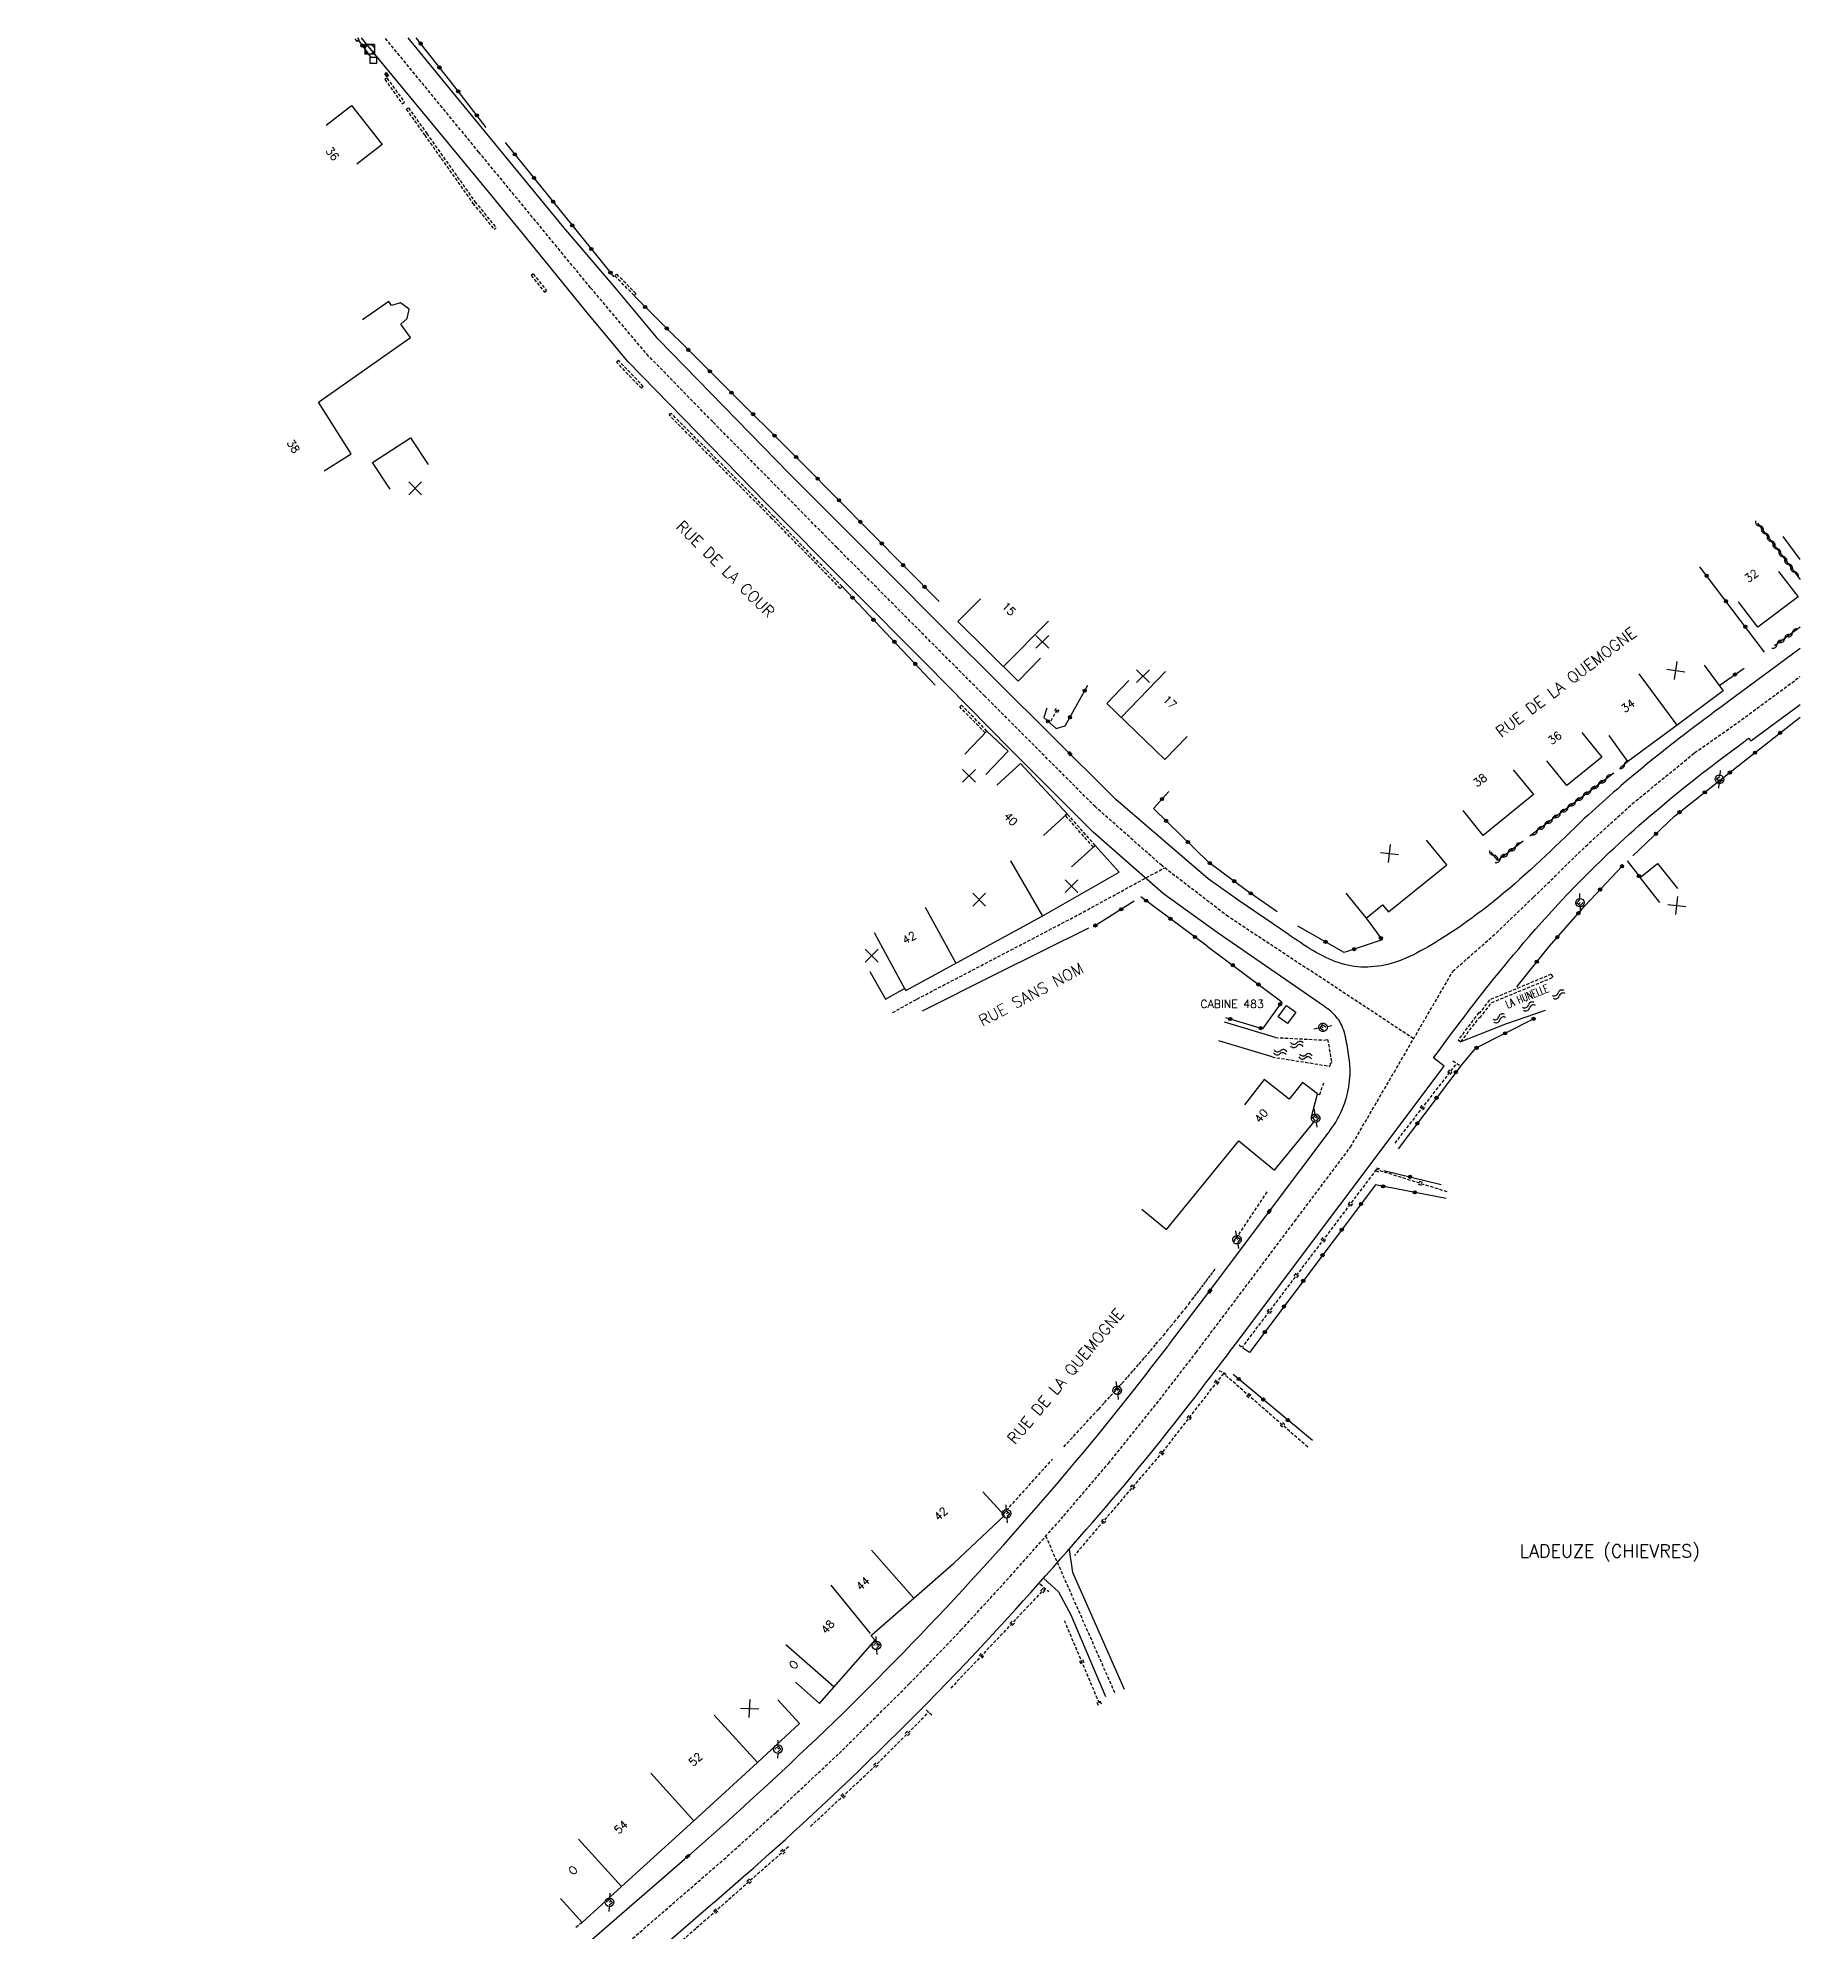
# Model space of a CAD drawing. Header units: millimetres. Extents: x 105000 to 106000, y 137997 to 139000.
# Drawn here: x 105724.8 to 106000, y 138704.3 to 139000 of the extents above; entities that cross this region are included whole.
import ezdxf
from ezdxf.enums import TextEntityAlignment as Align

# ---------------------------------------------------------------- set-up
doc = ezdxf.new("R2010")
doc.units = ezdxf.units.MM
doc.linetypes.add('DASHED', pattern=[0.75, 0.5, -0.25])
doc.layers.get('0').update_dxf_attribs({"linetype": 'CONTINUOUS'})
for name, color, linetype in [('W0001', 6, 'DASHED'), ('W0008', 7, 'CONTINUOUS'), ('W0100', 7, 'CONTINUOUS'), ('W0112', 1, 'DASHED'), ('W0211', 2, 'CONTINUOUS'), ('W0220', 5, 'DASHED'), ('W0310', 3, 'CONTINUOUS'), ('W0322', 7, 'CONTINUOUS'), ('W0400', 7, 'CONTINUOUS'), ('W0420', 7, 'CONTINUOUS'), ('W0471', 7, 'CONTINUOUS'), ('W0500', 5, 'DASHED'), ('W0980', 7, 'CONTINUOUS'), ('W0984', 7, 'CONTINUOUS'), ('W0989', 7, 'CONTINUOUS'), ('W0991', 7, 'CONTINUOUS'), ('W1102', 7, 'CONTINUOUS')]:
    doc.layers.add(name, color=color, linetype=linetype)
doc.styles.get("Standard").update_dxf_attribs({"font": 'romans.shx', "width": 0.85})

# ---------------------------------------------------------------- blocks, each defined once
blk = doc.blocks.new('t310o')
at = {"color": 0, "linetype": 'Continuous'}
for centre, start, end in [((-0.5, 0.38), 216.8699, 323.1304), ((0.5, -0.37), 36.8699, 143.1303)]:
    blk.add_arc(centre, 0.625, start, end, dxfattribs=at)
blk = doc.blocks.new('t322o')
at = {"color": 0, "linetype": 'Continuous'}
for radius in [0.25, 0.15]:
    blk.add_circle((0, 0), radius, dxfattribs=at)
blk = doc.blocks.new('T400')
for p, q in [((-0.15, 0.3), (0.15, 0.3)), ((-0.15, -0.25), (-0.15, 0.3)), ((-0.15, 0.15), (0.15, 0.15)), ((-0.15, 0), (0.15, 0)), ((0.15, 0.3), (0.15, -0.25)), ((-0.15, -0.15), (0.15, -0.15)), ((-0.15, -0.25), (-0.15, -0.3)), ((-0.15, -0.3), (0.15, -0.3)), ((0.15, -0.3), (0.15, -0.25))]:
    blk.add_line(p, q)
blk = doc.blocks.new('t112o')
at = {"color": 0, "linetype": 'Continuous'}
for p, q in [((-0.5, 0.5), (0.5, 0.5)), ((-0.5, -0.5), (-0.5, 0.5)), ((0.5, 0.5), (0.5, -0.5)), ((0.5, -0.5), (-0.5, -0.5))]:
    blk.add_line(p, q, dxfattribs=at)
blk = doc.blocks.new('T420')
for p, q in [((0.75, 0.75), (-0.75, 0.75)), ((-0.75, 0.75), (-0.75, -0.75)), ((0.75, 0.75), (0.75, -0.75)), ((0.75, -0.75), (-0.75, -0.75))]:
    blk.add_line(p, q)
blk.add_ellipse((0, 0), major_axis=(-0.53, 0.53), ratio=1, start_param=3.926991, end_param=10.210176)
blk = doc.blocks.new('T471')
for p, q in [((-0.333334, 0.333334), (-0.333334, -0.333334)), ((-0.333334, 0.333334), (0.333334, 0.333334)), ((-0.333334, 0), (0, 0)), ((0.500001, 0.500001), (1.000002, 1.000002)), ((-0.500001, -0.500001), (-1.000002, -1.000002)), ((-0.333334, -0.333334), (0.333334, -0.333334))]:
    blk.add_line(p, q)
blk.add_ellipse((0, 0), major_axis=(0.471405, 0.471405), ratio=1, start_param=5.4977871438, end_param=11.780972451)
blk = doc.blocks.new('t500o')
at = {"color": 0, "linetype": 'Continuous'}
for centre, start, end in [((-0.5, 0.625), 216.8699, 323.1301), ((0.5, -0.125), 36.8699, 143.1301), ((0.5, -0.625), 36.8699, 143.1301), ((-0.5, 0.125), 216.8699, 323.1301)]:
    blk.add_arc(centre, 0.625, start, end, dxfattribs=at)
blk = doc.blocks.new('t991o')
at = {"color": 0, "linetype": 'Continuous'}
for p, q in [((-1, 1), (1, -1)), ((-1, -1), (1, 1))]:
    blk.add_line(p, q, dxfattribs=at)
blk = doc.blocks.new('t220o')
at = {"color": 0, "linetype": 'Continuous'}
for p, q in [((-0.25, 0.25), (0.25, 0.25)), ((-0.25, -0.25), (0.25, -0.25))]:
    blk.add_line(p, q, dxfattribs=at)

msp = doc.modelspace()

# ---------------------------------------------------------------- linework, layer by layer
at = {"layer": 'W0001'}
for points in [[(105910.68, 138862.73), (105900.32, 138870.7), (105889.91, 138879.92), (105872.69, 138897.17), (105849.58, 138920.37), (105830.18, 138940.04), (105820.18, 138950.29), (105811.12, 138960.96), (105793.68, 138982.14), (105779.01, 139000)], [(105802.96, 138690.34), (105831.9, 138715.46), (105840.1, 138722.84), (105849.92, 138732.02), (105860.93, 138742.93), (105868.95, 138751.27), (105876.64, 138759.67), (105885, 138769.12), (105891.98, 138777.32), (105899.49, 138786.63), (105905.69, 138794.67), (105914.22, 138805.99), (105921.08, 138815.15), (105929.8, 138826.74), (105945.78, 138854.2), (105952.58, 138860.21), (105958.39, 138865.79), (105966.52, 138873.74), (105973.77, 138880.35), (105983.53, 138888.32), (105990.25, 138893.04), (106000, 138900.24)], [(105858.27, 138847.75), (105862.08, 138849.85), (105887.38, 138863.08), (105900.74, 138870.37)], [(105939.65, 138843.67), (105910.68, 138862.73)], [(105893, 138741.48), (105882.21, 138765.96)]]:
    msp.add_lwpolyline(points, dxfattribs=at)
at = {"layer": 'W0008'}
for points in [[(105908.97, 138860.23), (105900.56, 138866.29), (105889.58, 138875.93), (105876.66, 138888.87), (105863.48, 138902.27), (105851.42, 138914.37), (105838.47, 138927.37), (105816.98, 138949.42), (105810.66, 138956.93), (105800.21, 138969.79), (105795.22, 138975.9), (105776.19, 138998.98), (105775.36, 139000)], [(105912.4, 138865.21), (105907.54, 138868.64), (105893.14, 138881.02), (105882.93, 138891.17), (105866.71, 138907.33), (105856.92, 138917.19), (105842.13, 138931.95), (105821.66, 138952.93), (105815.14, 138960.74), (105806.95, 138970.38), (105789.44, 138991.67), (105782.61, 139000)], [(106000, 138904.62), (105988.65, 138896.23)], [(105829.91, 138708.34), (105829.96, 138708.38), (105830, 138708.43), (105830.05, 138708.46), (105830.09, 138708.51), (105830.14, 138708.54), (105830.18, 138708.59), (105830.23, 138708.62), (105830.28, 138708.67), (105830.32, 138708.7), (105830.37, 138708.74), (105830.37, 138708.74), (105831.62, 138709.82), (105832.86, 138710.92), (105834.11, 138712.01), (105835.35, 138713.09), (105836.6, 138714.18), (105837.83, 138715.27), (105839.07, 138716.38), (105840.3, 138717.48), (105841.53, 138718.59), (105842.75, 138719.7), (105844.26, 138721.07), (105845.76, 138722.46), (105847.25, 138723.85), (105848.74, 138725.24), (105850.22, 138726.65), (105851.7, 138728.07), (105853.17, 138729.48), (105854.64, 138730.9), (105856.09, 138732.32), (105857.55, 138733.76), (105859.1, 138735.29), (105860.64, 138736.84), (105862.18, 138738.37), (105863.71, 138739.93), (105865.24, 138741.48), (105866.76, 138743.04), (105868.27, 138744.62), (105869.78, 138746.2), (105871.27, 138747.77), (105872.76, 138749.37), (105873.95, 138750.65), (105875.14, 138751.95), (105876.32, 138753.24), (105877.5, 138754.54), (105878.68, 138755.85), (105879.85, 138757.15), (105881.01, 138758.46), (105882.18, 138759.77), (105883.34, 138761.09), (105884.5, 138762.4), (105885.51, 138763.54), (105886.52, 138764.7), (105887.53, 138765.84), (105888.53, 138766.99), (105889.53, 138768.13), (105890.53, 138769.29), (105891.53, 138770.45), (105892.53, 138771.62), (105893.51, 138772.77), (105894.5, 138773.95), (105895.62, 138775.31), (105896.75, 138776.67), (105897.86, 138778.02), (105898.97, 138779.4), (105900.07, 138780.77), (105901.18, 138782.15), (105902.27, 138783.52), (105903.35, 138784.92), (105904.44, 138786.31), (105905.52, 138787.7), (105905.52, 138787.7), (105906.14, 138788.49), (105906.75, 138789.31), (105907.37, 138790.12), (105907.99, 138790.92), (105908.6, 138791.73), (105909.22, 138792.54), (105909.83, 138793.34), (105910.45, 138794.15), (105911.06, 138794.96), (105911.67, 138795.77), (105911.68, 138795.79), (105911.69, 138795.81), (105911.71, 138795.84), (105911.72, 138795.85), (105911.74, 138795.87), (105911.75, 138795.88), (105911.77, 138795.9), (105911.78, 138795.93), (105911.79, 138795.95), (105911.81, 138795.96), (105944.43, 138839.4), (105942.76, 138840.7), (105943.46, 138841.62), (105944.14, 138842.56), (105944.84, 138843.49), (105945.53, 138844.42), (105946.23, 138845.35), (105946.93, 138846.27), (105947.63, 138847.2), (105948.34, 138848.12), (105949.04, 138849.04), (105949.75, 138849.96), (105949.75, 138849.96), (105950.53, 138850.95), (105951.3, 138851.93), (105952.08, 138852.9), (105952.86, 138853.87), (105953.66, 138854.84), (105954.46, 138855.81), (105955.25, 138856.76), (105956.06, 138857.71), (105956.87, 138858.67), (105957.69, 138859.62), (105957.69, 138859.62), (105958.68, 138860.76), (105959.68, 138861.88), (105960.7, 138863.01), (105961.71, 138864.12), (105962.75, 138865.23), (105963.78, 138866.34), (105964.83, 138867.43), (105965.89, 138868.51), (105966.96, 138869.59), (105968.03, 138870.65), (105968.77, 138871.37), (105969.51, 138872.09), (105970.26, 138872.79), (105971.01, 138873.49), (105971.77, 138874.2), (105972.53, 138874.9), (105973.3, 138875.59), (105974.07, 138876.27), (105974.84, 138876.96), (105975.61, 138877.63), (105976.43, 138878.35), (105977.25, 138879.06), (105978.07, 138879.74), (105978.89, 138880.43), (105979.72, 138881.13), (105980.56, 138881.81), (105981.39, 138882.49), (105982.23, 138883.17), (105983.07, 138883.84), (105983.92, 138884.51), (105984.71, 138885.12), (105985.51, 138885.74), (105986.32, 138886.35), (105987.11, 138886.96), (105987.93, 138887.57), (105988.73, 138888.18), (105989.53, 138888.77), (105990.35, 138889.38), (105991.15, 138889.98), (105991.96, 138890.59), (105992.28, 138890.17), (106000, 138895.87)], [(105988.65, 138896.23), (105988.62, 138896.2), (105988.6, 138896.18), (105988.57, 138896.17), (105988.54, 138896.13), (105988.51, 138896.12), (105988.49, 138896.1), (105988.46, 138896.09), (105988.43, 138896.06), (105988.4, 138896.04), (105988.38, 138896.02), (105987.57, 138895.42), (105986.76, 138894.82), (105985.96, 138894.23), (105985.15, 138893.63), (105984.35, 138893.02), (105983.55, 138892.42), (105982.75, 138891.82), (105981.96, 138891.21), (105981.16, 138890.6), (105980.36, 138889.98), (105979.52, 138889.32), (105978.68, 138888.65), (105977.83, 138887.98), (105976.99, 138887.31), (105976.16, 138886.63), (105975.32, 138885.95), (105974.5, 138885.26), (105973.67, 138884.57), (105972.85, 138883.87), (105972.03, 138883.17), (105971.46, 138882.67), (105970.88, 138882.17), (105970.31, 138881.67), (105969.74, 138881.17), (105969.17, 138880.67), (105968.6, 138880.15), (105968.03, 138879.63), (105967.47, 138879.12), (105966.92, 138878.6), (105966.35, 138878.09), (105965.59, 138877.37), (105964.82, 138876.63), (105964.06, 138875.9), (105963.29, 138875.17), (105962.53, 138874.43), (105961.77, 138873.7), (105961, 138872.96), (105960.24, 138872.23), (105959.46, 138871.49), (105958.69, 138870.77), (105957.88, 138870.04), (105957.07, 138869.31), (105956.25, 138868.57), (105955.43, 138867.85), (105954.6, 138867.15), (105953.75, 138866.45), (105952.91, 138865.74), (105952.06, 138865.06), (105951.21, 138864.38), (105950.34, 138863.71), (105949.53, 138863.1), (105948.72, 138862.49), (105947.9, 138861.9), (105947.07, 138861.32), (105946.24, 138860.74), (105945.39, 138860.18), (105944.54, 138859.62), (105943.69, 138859.09), (105942.82, 138858.56), (105941.94, 138858.04), (105941.34, 138857.7), (105940.73, 138857.37), (105940.12, 138857.04), (105939.5, 138856.73), (105938.88, 138856.45), (105938.25, 138856.17), (105937.6, 138855.9), (105936.96, 138855.67), (105936.29, 138855.46), (105935.63, 138855.27), (105935.11, 138855.17), (105934.59, 138855.06), (105934.07, 138854.98), (105933.53, 138854.92), (105933, 138854.87), (105932.47, 138854.84), (105931.94, 138854.84), (105931.41, 138854.85), (105930.88, 138854.9), (105930.35, 138854.96), (105929.85, 138855.04), (105929.34, 138855.15), (105928.84, 138855.27), (105928.34, 138855.42), (105927.85, 138855.57), (105927.35, 138855.74), (105926.88, 138855.95), (105926.4, 138856.15), (105925.93, 138856.35), (105925.46, 138856.59), (105925.46, 138856.59), (105924.95, 138856.85), (105924.44, 138857.13), (105923.93, 138857.43), (105923.44, 138857.73), (105922.95, 138858.04), (105922.46, 138858.35), (105921.98, 138858.67), (105921.5, 138858.99), (105921.01, 138859.32), (105920.53, 138859.65), (105920.5, 138859.67), (105920.46, 138859.7), (105920.43, 138859.71), (105920.39, 138859.74), (105920.36, 138859.76), (105920.32, 138859.79), (105920.29, 138859.81), (105920.26, 138859.84), (105920.22, 138859.85), (105920.19, 138859.88), (105912.4, 138865.21)], [(105862.94, 138848.04), (105874.24, 138853.67), (105888.91, 138860.96)], [(105901.53, 138795.99), (105907.83, 138804.27), (105917.12, 138816.71), (105926.3, 138828.92), (105926.33, 138828.96), (105926.35, 138828.99), (105926.39, 138829.02), (105926.41, 138829.06), (105926.43, 138829.1), (105926.46, 138829.13), (105926.49, 138829.17), (105926.52, 138829.21), (105926.54, 138829.24), (105926.57, 138829.27), (105926.57, 138829.27), (105926.89, 138829.73), (105927.2, 138830.18), (105927.49, 138830.65), (105927.77, 138831.13), (105928.03, 138831.62), (105928.27, 138832.12), (105928.5, 138832.62), (105928.71, 138833.13), (105928.9, 138833.65), (105929.07, 138834.18), (105929.07, 138834.18), (105929.21, 138834.67), (105929.32, 138835.13), (105929.43, 138835.62), (105929.52, 138836.12), (105929.59, 138836.6), (105929.64, 138837.1), (105929.68, 138837.59), (105929.71, 138838.09), (105929.71, 138838.57), (105929.71, 138839.07), (105929.68, 138839.43), (105929.66, 138839.81), (105929.63, 138840.17), (105929.59, 138840.52), (105929.54, 138840.88), (105929.49, 138841.24), (105929.43, 138841.6), (105929.38, 138841.98), (105929.32, 138842.34), (105929.25, 138842.7), (105929.18, 138843.04), (105929.12, 138843.4), (105929.04, 138843.74), (105928.96, 138844.09), (105928.88, 138844.43), (105928.78, 138844.77), (105928.67, 138845.1), (105928.54, 138845.43), (105928.41, 138845.76), (105928.25, 138846.07), (105928.25, 138846.07), (105928.1, 138846.34), (105927.94, 138846.59), (105927.76, 138846.84), (105927.57, 138847.07), (105927.38, 138847.31), (105927.17, 138847.52), (105926.95, 138847.74), (105926.72, 138847.95), (105926.49, 138848.15), (105926.25, 138848.34), (105926.25, 138848.34), (105926.2, 138848.37), (105926.14, 138848.4), (105926.1, 138848.43), (105926.04, 138848.48), (105926, 138848.51), (105925.94, 138848.54), (105925.89, 138848.59), (105925.84, 138848.62), (105925.78, 138848.65), (105925.74, 138848.68), (105925.74, 138848.68), (105908.97, 138860.23)], [(105760.37, 138658.77), (105825.78, 138715.52), (105825.78, 138715.52), (105825.84, 138715.57), (105825.89, 138715.62), (105825.95, 138715.67), (105826, 138715.71), (105826.07, 138715.76), (105826.12, 138715.81), (105826.18, 138715.85), (105826.23, 138715.9), (105826.28, 138715.95), (105826.34, 138715.99), (105827.24, 138716.77), (105828.14, 138717.56), (105829.03, 138718.34), (105829.93, 138719.13), (105830.82, 138719.93), (105831.71, 138720.73), (105832.59, 138721.52), (105833.47, 138722.32), (105834.35, 138723.13), (105835.24, 138723.93), (105835.24, 138723.93), (105836.64, 138725.23), (105838.05, 138726.52), (105839.46, 138727.82), (105840.86, 138729.12), (105842.26, 138730.42), (105843.65, 138731.73), (105845.04, 138733.04), (105846.43, 138734.35), (105847.81, 138735.68), (105849.18, 138737.01), (105849.18, 138737.01), (105850.55, 138738.34), (105851.91, 138739.68), (105853.27, 138741.02), (105854.62, 138742.37), (105855.96, 138743.73), (105857.3, 138745.07), (105858.64, 138746.45), (105859.97, 138747.81), (105861.3, 138749.18), (105862.62, 138750.56), (105863.94, 138751.93), (105865.25, 138753.32), (105866.57, 138754.71), (105867.87, 138756.1), (105869.17, 138757.51), (105870.46, 138758.92), (105871.75, 138760.32), (105873.04, 138761.73), (105874.32, 138763.15), (105875.6, 138764.57), (105875.6, 138764.57), (105876.33, 138765.4), (105877.07, 138766.23), (105877.8, 138767.06), (105878.53, 138767.88), (105879.26, 138768.71), (105879.99, 138769.56), (105880.71, 138770.38), (105881.44, 138771.23), (105882.16, 138772.06), (105882.89, 138772.9), (105884.18, 138774.42), (105885.46, 138775.93), (105886.75, 138777.45), (105888.02, 138778.96), (105889.29, 138780.49), (105890.56, 138782.02), (105891.81, 138783.57), (105893.06, 138785.12), (105894.29, 138786.67), (105895.53, 138788.23), (105895.53, 138788.23), (105896.1, 138788.96), (105896.67, 138789.7), (105897.23, 138790.42), (105897.8, 138791.15), (105898.36, 138791.88), (105898.93, 138792.62), (105899.5, 138793.35), (105900.07, 138794.09), (105900.63, 138794.82), (105901.2, 138795.56), (105901.23, 138795.6), (105901.27, 138795.65), (105901.3, 138795.68), (105901.33, 138795.73), (105901.37, 138795.77), (105901.4, 138795.82), (105901.43, 138795.87), (105901.47, 138795.9), (105901.5, 138795.95), (105901.53, 138795.99)], [(105894.48, 138742.01), (105886.43, 138760.27), (105885.88, 138763.9)], [(105881.84, 138759.42), (105884.19, 138757.26), (105886.11, 138753.65), (105891.53, 138740.93)], [(105829.91, 138708.34), (105764.73, 138651.77)]]:
    msp.add_lwpolyline(points, dxfattribs=at)
at = {"layer": 'W0100'}
for points in [[(105769.84, 138986.36), (105773.78, 138989.44), (105778.55, 138983.34), (105774.61, 138980.26)], [(105769.5, 138932.37), (105773.72, 138935.05), (105768.61, 138943.1), (105783, 138953.21), (105781.48, 138955.27), (105782.49, 138956.19), (105782.77, 138957.6), (105781.42, 138958.59), (105780.02, 138958.18), (105779.59, 138958.81), (105775.47, 138955.97)], [(105779.81, 138929.48), (105777.08, 138933.66), (105783, 138937.54), (105785.74, 138933.35)], [(106000, 138918.54), (105997.35, 138922.12)], [(105996.65, 138916.67), (105999.68, 138912.68), (105993.39, 138907.93), (105990.37, 138911.92)], [(105871.98, 138912.39), (105868.47, 138908.82), (105877.89, 138899.54), (105881.4, 138903.1)], [(105985.03, 138901.99), (105988.01, 138897.98), (105980.82, 138892.65), (105973.12, 138886.98), (105970.16, 138891.01)], [(105895.19, 138899.62), (105891.72, 138896.02), (105900.81, 138887.28), (105904.28, 138890.89)], [(105872.85, 138884.96), (105876.31, 138888.57), (105873.02, 138891.73), (105869.56, 138888.12)], [(105965.89, 138891.52), (105969.04, 138887.65), (105963.58, 138883.2), (105960.43, 138887.07)], [(105881.87, 138875.4), (105885.54, 138878.8), (105878.23, 138886.68), (105874.56, 138883.28)], [(105955.2, 138885.67), (105958.35, 138881.79), (105950.52, 138875.43), (105947.37, 138879.32)], [(105854.72, 138854.18), (105857.17, 138849.82), (105860.16, 138851.5), (105860.32, 138851.18), (105881.66, 138862.79), (105893.65, 138869.69), (105889.93, 138873.85), (105886.2, 138870.53)], [(105929.08, 138866.42), (105932.22, 138862.52), (105934.8, 138864.6), (105935.72, 138863.46), (105944.82, 138870.82), (105941.68, 138874.7)], [(105978.12, 138864.96), (105975, 138868.87), (105977.73, 138871.06), (105980.85, 138867.15)], [(105918.51, 138847.1), (105919.8, 138848.87), (105921.25, 138847.82), (105919.96, 138846.04), (105918.51, 138847.1)], [(105897.18, 138817.02), (105901.05, 138813.85), (105912.37, 138827.7), (105917.93, 138823.15), (105924.27, 138830.9), (105923.69, 138831.45), (105924.61, 138835.06), (105922.29, 138836.85), (105920.23, 138834.21), (105916.28, 138837.29), (105913.21, 138833.35)], [(105843.1, 138743.15), (105846.85, 138739.85), (105855.54, 138749.73), (105854.89, 138750.45), (105855.01, 138750.54), (105861.57, 138756.26), (105867.85, 138761.77), (105875.74, 138769.18), (105872.38, 138772.88)], [(105806.43, 138709.34), (105809.78, 138705.63), (105815.96, 138711.23), (105827.24, 138721.52), (105837.18, 138730.62), (105843.76, 138736.71), (105840.37, 138740.38)]]:
    msp.add_lwpolyline(points, dxfattribs=at)
at = {"layer": 'W0112'}
for p, q in [((105774.68, 138999.45), (105774.24, 139000)), ((105775, 138999.7), (105774.68, 138999.45)), ((105775, 138999.7), (105774.75, 139000)), ((105779.32, 138993.71), (105778.99, 138993.48)), ((105781.71, 138989.7), (105782.04, 138989.94)), ((105782.33, 138988.85), (105782.66, 138989.08)), ((105796.04, 138970.1), (105796.35, 138970.35)), ((105802.16, 138963.14), (105801.84, 138962.89)), ((105815.18, 138963.11), (105814.9, 138962.83)), ((105803.94, 138960.27), (105804.25, 138960.52)), ((105818.18, 138960.06), (105817.9, 138959.78)), ((105815.17, 138949.36), (105815.46, 138949.63)), ((105819.05, 138945.26), (105819.35, 138945.53)), ((105823.38, 138941.08), (105823.67, 138941.36)), ((105850.11, 138914.01), (105850.4, 138914.29)), ((105868.77, 138895.49), (105869.06, 138895.77)), ((105872.73, 138891.45), (105873.02, 138891.73)), ((105885.54, 138878.8), (105885.25, 138878.53)), ((105889.63, 138873.59), (105889.93, 138873.85))]:
    msp.add_line(p, q, dxfattribs=at)
for points in [[(105778.99, 138993.48), (105781.71, 138989.7)], [(105779.32, 138993.71), (105782.04, 138989.94)], [(105782.33, 138988.85), (105785.21, 138984.81), (105792.74, 138974.14), (105796.04, 138970.1)], [(105782.66, 138989.08), (105785.54, 138985.05), (105793.06, 138974.39), (105796.35, 138970.35)], [(105801.84, 138962.89), (105803.94, 138960.27)], [(105802.16, 138963.14), (105804.25, 138960.52)], [(105817.9, 138959.78), (105814.9, 138962.83)], [(105818.18, 138960.06), (105815.18, 138963.11)], [(105819.05, 138945.26), (105815.17, 138949.36)], [(105819.35, 138945.53), (105815.46, 138949.63)], [(105850.4, 138914.29), (105839.73, 138925.21), (105823.67, 138941.36)], [(105850.11, 138914.01), (105839.44, 138924.93), (105823.38, 138941.08)], [(105872.73, 138891.45), (105868.77, 138895.49)], [(105873.02, 138891.73), (105869.06, 138895.77)], [(105889.63, 138873.59), (105885.25, 138878.53)], [(105889.93, 138873.85), (105885.54, 138878.8)], [(105947.03, 138843.18), (105947.03, 138843.18), (105949.91, 138846.99), (105950, 138846.92), (105951.83, 138849.31), (105961.43, 138853.27), (105961.14, 138853.73), (105951.5, 138849.73), (105949.92, 138847.67), (105949.82, 138847.74), (105946.61, 138843.49), (105947.03, 138843.18), (105947.03, 138843.18), (105949.91, 138846.99), (105950, 138846.92), (105951.83, 138849.31), (105961.43, 138853.27), (105961.14, 138853.73), (105951.5, 138849.73), (105949.92, 138847.67), (105949.82, 138847.74), (105946.61, 138843.49), (105947.03, 138843.18)], [(105918.06, 138843.84), (105925.67, 138843.46), (105926.22, 138843.56), (105926.85, 138839.9), (105926.62, 138839.77), (105926.55, 138839.38)], [(105917.53, 138840.82), (105926.55, 138839.38)], [(105945.75, 138840.21), (105946.84, 138839.51)], [(105924.6, 138835.04), (105924.98, 138834.93), (105925.61, 138836.79)], [(105911.52, 138811.81), (105916.82, 138819.79)], [(105885, 138779.9), (105890.22, 138785.57), (105890.25, 138785.6), (105890.27, 138785.62), (105890.29, 138785.65), (105890.32, 138785.68), (105890.34, 138785.7), (105890.36, 138785.73), (105890.39, 138785.74), (105890.41, 138785.77), (105890.43, 138785.81), (105890.46, 138785.82), (105891.37, 138786.82), (105892.28, 138787.81), (105893.18, 138788.81), (105894.09, 138789.82), (105894.99, 138790.82), (105895.88, 138791.84), (105896.76, 138792.85), (105897.64, 138793.87), (105898.53, 138794.9), (105899.39, 138795.93), (105899.39, 138795.93), (105899.98, 138796.62), (105900.56, 138797.31), (105901.13, 138797.99), (105901.7, 138798.7), (105902.27, 138799.38), (105902.84, 138800.09), (105903.4, 138800.79), (105903.96, 138801.49), (105904.52, 138802.21), (105905.07, 138802.92), (105905.07, 138802.92), (105905.44, 138803.4), (105905.81, 138803.87), (105906.18, 138804.35), (105906.53, 138804.84), (105906.9, 138805.32), (105907.26, 138805.81), (105907.63, 138806.29), (105907.99, 138806.77), (105908.35, 138807.26), (105908.71, 138807.74), (105908.71, 138807.74)], [(105912.39, 138795.85), (105913.39, 138795.09)], [(105909.25, 138791.82), (105910.43, 138791.27)], [(105875.53, 138769.4), (105883.25, 138777.98)], [(105881.29, 138758.51), (105882.66, 138757.32)], [(105864.41, 138737.98), (105863.32, 138739.01)], [(105809.78, 138705.63), (105808.66, 138704.68)]]:
    msp.add_lwpolyline(points, dxfattribs=at)
at = {"layer": 'W0211'}
for points in [[(105960.19, 138848.09), (105953.99, 138845.95), (105947.03, 138843.18)], [(105918.06, 138843.84), (105910.1, 138846.26)], [(105917.53, 138840.82), (105909.22, 138843.35)]]:
    msp.add_lwpolyline(points, dxfattribs=at)
at = {"layer": 'W0220'}
msp.add_line((105883.04, 138893.31), (105883.99, 138895.09), dxfattribs=at)
for points in [[(105936.75, 138827.35), (105946.39, 138839.81)], [(105944.89, 138819.74), (105933.81, 138823.23), (105912.86, 138795.49)], [(105923.12, 138779.87), (105909.93, 138791.38), (105900.45, 138779.15), (105886.67, 138762.96)], [(105882.11, 138757.84), (105867.33, 138742.17)], [(105885.07, 138752.81), (105890.52, 138739.9)], [(105845.44, 138720.62), (105855.35, 138729.87), (105863.91, 138738.46)], [(105842.04, 138717.46), (105827.56, 138704.65), (105764.08, 138649.67), (105758.21, 138644.6), (105752.46, 138639.63), (105746.95, 138634.87), (105741.78, 138630.42), (105737.09, 138626.37), (105732.99, 138622.82), (105729.59, 138619.9), (105727.01, 138617.68), (105725.38, 138616.26), (105724.8, 138615.76), (105724.8, 138615.76), (105724.8, 138615.76), (105724.8, 138615.76), (105724.8, 138615.76), (105724.8, 138615.76), (105724.8, 138615.76), (105724.8, 138615.76), (105724.8, 138615.76), (105724.8, 138615.76), (105724.8, 138615.76), (105724.8, 138615.76)]]:
    msp.add_lwpolyline(points, dxfattribs=at)
at = {"layer": 'W0310'}
for points in [[(105993.33, 138924.2), (106000, 138915.4)], [(106000, 138907.96), (105996.02, 138905.01), (105996.02, 138905.01)], [(105970.9, 138885.17), (105957.81, 138875.29)], [(105973.12, 138886.98), (105971.89, 138885.95)], [(105956.77, 138874.52), (105952.82, 138871.52), (105951.75, 138872.79)]]:
    msp.add_lwpolyline(points, dxfattribs=at)
at = {"layer": 'W0322'}
for p, q in [((105776.89, 138996.88), (105774.91, 138999.6)), ((105797.8, 138983.65), (105814.73, 138962.69)), ((105850.4, 138914.29), (105864.95, 138898.89)), ((105895.99, 138865.13), (105889.65, 138861.16)), ((105907.4, 138858.13), (105897.02, 138865.85))]:
    msp.add_line(p, q, dxfattribs=at)
for points in [[(105794.82, 138986.02), (105789.93, 138992.33), (105783.87, 139000)], [(105817.96, 138959.63), (105844.33, 138933.42), (105865.54, 138911.95)], [(105994.46, 138904.02), (105984.35, 138917.38)], [(105987.38, 138898.84), (105991.27, 138901.56)], [(105882.35, 138895.28), (105881.92, 138893.82), (105883.8, 138892.1), (105885.24, 138892.52), (105888.75, 138898.88)], [(105973.86, 138872.24), (105980.39, 138878.43), (105990.35, 138886.27), (106000, 138893.9)], [(105913.54, 138866.84), (105907.67, 138871.21), (105899.02, 138879.64), (105901.41, 138882.29)], [(105955.75, 138851.79), (105960.81, 138858.09), (105966.43, 138864.46), (105972.21, 138870.63)], [(105973, 138871.45), (105975, 138868.87)], [(105918.31, 138863.51), (105913.53, 138866.84)], [(105932.22, 138862.52), (105934.75, 138859.1), (105928.82, 138857.13), (105921.54, 138861.27)], [(105907.4, 138858.13), (105919.06, 138849.42), (105916.03, 138845.23), (105910.31, 138846.95)], [(105958.51, 138846.84), (105949.28, 138842.13), (105947.31, 138839.87), (105937.23, 138826.45)], [(105935, 138823.09), (105943.95, 138820.9)], [(105944.72, 138818.73), (105933.68, 138820.84), (105913.99, 138794.63), (105913.39, 138795.09)], [(105923.84, 138780.88), (105911.47, 138791.23)]]:
    msp.add_lwpolyline(points, dxfattribs=at)
at = {"layer": 'W1102'}
for p, q in [((105882.64, 138908.9), (105875.62, 138901.78)), ((105900.91, 138901.05), (105893.99, 138893.84)), ((105876.68, 138871.46), (105881.67, 138862.8)), ((105863.37, 138864.22), (105868.15, 138855.44)), ((105855.38, 138860.28), (105860.16, 138851.5))]:
    msp.add_line(p, q, dxfattribs=at)
for points in [[(105980.82, 138892.65), (105974.89, 138900.68)], [(105861.57, 138756.26), (105854.98, 138763.79)], [(105854.82, 138750.77), (105848.71, 138758.32)], [(105837.18, 138730.62), (105830.4, 138737.98)], [(105820.5, 138728.92), (105827.24, 138721.52)], [(105815.96, 138711.23), (105809.23, 138718.63)]]:
    msp.add_lwpolyline(points, dxfattribs=at)
at = {"layer": 'W1102', "flags": 128}
msp.add_lwpolyline([(105849.1, 138742.41), (105841.59, 138749.01)], dxfattribs=at)

# ---------------------------------------------------------------- block references
at = {"layer": 'W0112'}
msp.add_blockref('t112o', (105777.18, 138996.48), dxfattribs=at)
at = {"layer": 'W0220'}
for p, rotation in [((105883.93, 138894.96), 61.83216951875328), ((105945.32, 138838.43), 52.27732945274018), ((105941.04, 138832.89), 52.27732945274018), ((105934.04, 138823.15), 162.5405202929622), ((105940.72, 138821.05), 162.5405202929622), ((105929.74, 138817.84), 232.9394282683895), ((105925.52, 138812.25), 232.9394282683895), ((105921.3, 138806.67), 232.9394282683895), ((105917.08, 138801.08), 232.9394282683895), ((105908.86, 138790.01), 232.2391234021722), ((105913.89, 138787.92), 138.888644529851), ((105904.58, 138784.48), 232.2391234021722), ((105919.17, 138783.32), 138.888644529851), ((105900.28, 138778.95), 229.5906457921395), ((105895.74, 138773.62), 229.5906457921395), ((105891.21, 138768.29), 229.5906457921395), ((105881.74, 138757.44), 226.6751304084922), ((105876.94, 138752.35), 226.6751304084922), ((105872.13, 138747.26), 226.6751304084922), ((105887.79, 138746.36), 292.9047669268851), ((105890.51, 138739.91), 292.9047669268851), ((105860.6, 138735.14), 45.13030554164742), ((105855.67, 138730.18), 45.13030554164742), ((105850.56, 138725.39), 43.01530427930405), ((105841.14, 138716.66), 221.4950856401006), ((105835.89, 138712.02), 221.4950856401006), ((105830.65, 138707.39), 221.4950856401006)]:
    msp.add_blockref('t220o', p, dxfattribs=dict(at, rotation=rotation))
at = {"layer": 'W0310'}
for p, rotation in [((105993.66, 138923.77), 307.1776351830849), ((105994.56, 138922.57), 307.1776351830849), ((105995.47, 138921.38), 307.1776351830849), ((105996.38, 138920.18), 307.1776351830849), ((105997.28, 138918.99), 307.1776351830849), ((105998.19, 138917.79), 307.1776351830849), ((105999.1, 138916.59), 307.1776351830849), ((105996.39, 138905.28), 216.5452562298904), ((105997.59, 138906.18), 216.5452562298904), ((105998.8, 138907.07), 216.5452562298904), ((105972.57, 138886.48), 217.0226390749012), ((105966.11, 138881.55), 217.0226390749012), ((105967.31, 138882.46), 217.0226390749012), ((105968.51, 138883.36), 217.0226390749012), ((105969.7, 138884.26), 217.0226390749012), ((105962.52, 138878.84), 217.0226390749012), ((105963.72, 138879.75), 217.0226390749012), ((105964.91, 138880.65), 217.0226390749012), ((105958.93, 138876.13), 217.0226390749012), ((105960.12, 138877.04), 217.0226390749012), ((105961.32, 138877.94), 217.0226390749012), ((105954.38, 138872.71), 217.2493021941625), ((105955.57, 138873.62), 217.2493021941625), ((105952.15, 138872.32), 130.2184961316918), ((105953.19, 138871.8), 217.2493021941625)]:
    msp.add_blockref('t310o', p, dxfattribs=dict(at, rotation=rotation))
at = {"layer": 'W0322'}
for p, rotation in [((105775.49, 138998.8), 126.1023844812812), ((105784.57, 138999.11), 128.264835580156), ((105787.51, 138995.38), 128.264835580156), ((105790.45, 138991.65), 127.8390874754536), ((105793.36, 138987.9), 127.8390874754536), ((105799.29, 138981.8), 308.9254839730423), ((105802.28, 138978.11), 308.9254839730423), ((105805.26, 138974.41), 308.9254839730423), ((105808.25, 138970.71), 308.9254839730423), ((105811.23, 138967.02), 308.9254839730423), ((105814.21, 138963.33), 308.9254839730423), ((105819.64, 138957.96), 315.178660210738), ((105823.01, 138954.61), 315.178660210738), ((105826.38, 138951.26), 315.178660210738), ((105829.75, 138947.92), 315.178660210738), ((105833.12, 138944.57), 315.178660210738), ((105836.49, 138941.22), 315.178660210738), ((105839.85, 138937.87), 315.178660210738), ((105843.22, 138934.52), 315.178660210738), ((105846.57, 138931.15), 314.6562603877243), ((105849.91, 138927.77), 314.6562603877243), ((105853.25, 138924.4), 314.6562603877243), ((105856.59, 138921.02), 314.6562603877243), ((105859.93, 138917.64), 314.6562603877243), ((105985.41, 138915.98), 127.1369913687758), ((105852.03, 138912.56), 313.3876908525336), ((105863.26, 138914.26), 314.6562603877243), ((105988.43, 138912), 127.1369913687758), ((105855.29, 138909.11), 313.3876908525336), ((105858.56, 138905.66), 313.3876908525336), ((105991.45, 138908.01), 127.1369913687758), ((105861.82, 138902.21), 313.3876908525336), ((105989.84, 138900.56), 34.94564055719717), ((105888.28, 138898.04), 61.11702707961948), ((105885.99, 138893.88), 61.11702707961948), ((105882.54, 138893.25), 317.5585042905524), ((105996.89, 138891.44), 38.31884046903061), ((105992.96, 138888.34), 38.31884046903061), ((105989.04, 138885.24), 38.1965495199348), ((105985.11, 138882.15), 38.1965495199348), ((105900.35, 138881.11), 47.95684315295111), ((105981.18, 138879.05), 38.1965495199348), ((105901, 138877.7), 135.7548486384945), ((105904.4, 138874.39), 135.7548486384945), ((105977.49, 138875.68), 43.48624611892131), ((105907.82, 138871.1), 143.2962154341976), ((105972.19, 138870.61), 46.83306920098992), ((105911.63, 138868.26), 143.2962154341976), ((105974.83, 138869.08), 307.8030615293491), ((105897.87, 138865.22), 143.3631302629393), ((105914.21, 138866.37), 145.1151006752098), ((105968.77, 138866.96), 46.83306920098992), ((105889.95, 138861.35), 212.0279799269489), ((105893.98, 138863.87), 212.0279799269489), ((105901.68, 138862.39), 143.3631302629393), ((105965.38, 138863.28), 48.61577423820862), ((105905.5, 138859.55), 143.3631302629393), ((105925.89, 138858.8), 150.3480129795439), ((105934.53, 138859.4), 306.4913559843228), ((105962.08, 138859.53), 48.61577423820862), ((105930.36, 138857.65), 198.3448689356399), ((105958.88, 138855.69), 51.20142136023313), ((105911.41, 138855.14), 323.2039450950793), ((105915.41, 138852.14), 323.2039450950793), ((105910.98, 138846.75), 163.2726336067236), ((105918.8, 138849.06), 234.1003992647858), ((105958.38, 138846.77), 206.990093958777), ((105915.76, 138845.31), 163.2726336067236), ((105953.92, 138844.5), 206.990093958777), ((105949.47, 138842.23), 206.990093958777), ((105946.24, 138838.44), 233.0982189884421), ((105943.23, 138834.44), 233.0982189884421), ((105940.23, 138830.45), 233.0982189884421), ((105934.9, 138820.6), 169.1895353794429), ((105939.09, 138822.09), 346.2699852856803), ((105931.42, 138817.84), 233.0809092550645), ((105939.81, 138819.67), 169.1895353794429), ((105928.42, 138813.84), 233.0809092550645), ((105925.41, 138809.84), 233.0809092550645), ((105922.41, 138805.84), 233.0809092550645), ((105919.41, 138801.85), 233.0809092550645), ((105916.4, 138797.85), 233.0809092550645), ((105912.33, 138790.51), 140.0915054927688), ((105916.17, 138787.3), 140.0915054927688), ((105920, 138784.09), 140.0915054927688)]:
    msp.add_blockref('t322o', p, dxfattribs=dict(at, rotation=rotation))
at = {"layer": 'W0400'}
for p, rotation in [((105779.27, 138994.25), 38.13582767717634), ((105885.96, 138888.17), 224.4042045352137), ((105917.12, 138816.71), 323.1615534448307), ((105907.83, 138804.27), 323.0164914253671), ((105826.28, 138715.95), 310.9661664261122)]:
    msp.add_blockref('T400', p, dxfattribs=dict(at, rotation=rotation))
at = {"layer": 'W0420'}
msp.add_blockref('T420', (105776.63, 138998.2), dxfattribs=at)
at = {"layer": 'W0471'}
for p, rotation in [((105987.41, 138884.18), 38.11019564208158), ((105965.63, 138864.92), 46.25781043789583), ((105925.47, 138845.44), 326.6536625180577), ((105924.34, 138831.26), 233.0905516612237), ((105912.07, 138812.27), 233.1615534448469), ((105893.36, 138788.74), 231.124006841503), ((105876.08, 138769.46), 228.513890808959), ((105855.75, 138748.9), 226.8879314334527), ((105840.37, 138732.7), 223.1159497689424), ((105814.06, 138708.77), 220.966166426234)]:
    msp.add_blockref('T471', p, dxfattribs=dict(at, rotation=rotation))
at = {"layer": 'W0500'}
for p, rotation in [((105962.3, 138850.58), 21.93876211933564), ((105953.02, 138846.85), 21.93876211933564), ((105957.66, 138848.71), 21.93876211933564), ((105918.8, 138841.55), 350.8511887389736), ((105921.41, 138842.77), 357.2251759813429), ((105922.75, 138840.91), 350.8511887389736)]:
    msp.add_blockref('t500o', p, dxfattribs=dict(at, rotation=rotation))
at = {"layer": 'W0991'}
for p, rotation in [((105783.72, 138929.64), 90), ((105881.66, 138905.65), 90), ((105897.38, 138900.29), 90), ((105980.59, 138901.2), 36.55008686029284), ((105870.21, 138884.73), 90), ((105935.87, 138872.58), 38.95872634921285), ((105886.23, 138867.49), 90), ((105871.79, 138865.39), 90), ((105980.73, 138864.49), 38.65955272059583), ((105855.01, 138856.63), 90), ((105835.96, 138739.06), 42.77699371300226)]:
    msp.add_blockref('t991o', p, dxfattribs=dict(at, rotation=rotation))

# ---------------------------------------------------------------- texts
at = {"layer": 'W0500', "width": 0.7}
msp.add_text('LA HUNELLE', height=1.25, rotation=22, dxfattribs=at).set_placement((105957.37, 138850.29), align=Align.MIDDLE)
at = {"layer": 'W0980'}
msp.add_text('LADEUZE (CHIEVRES)', height=2, dxfattribs=at).set_placement((105970.28, 138763.51), align=Align.MIDDLE)
at = {"layer": 'W0984'}
msp.add_text('CABINE 483', height=1.25, dxfattribs=at).set_placement((105911.3, 138849.09), align=Align.MIDDLE)
at = {"layer": 'W0989'}
for s, rotation, p in [('RUE DE LA COUR', 315.5601, (105832.2, 138917.04)), ('RUE DE LA QUEMOGNE', 37, (105963.5, 138899.31)), ('RUE SANS NOM', 28.1982, (105879.91, 138850.59)), ('RUE DE LA QUEMOGNE', 50, (105885.35, 138790.91))]:
    msp.add_text(s, height=1.75, rotation=rotation, dxfattribs=at).set_placement(p, align=Align.MIDDLE)
at = {"layer": 'W0991'}
for s, rotation, p in [('36', 307.986, (105770.79, 138981.9)), ('38', 302.4454, (105764.7, 138936.2)), ('32', 36, (105992.39, 138915.98)), ('15', 315.4288, (105876.44, 138910.8)), ('17', 316.1505, (105901.58, 138896.25)), ('34', 37, (105973.12, 138895.66)), ('36', 37, (105961.68, 138890.65)), ('38', 37, (105950.02, 138884.05)), ('40', 312.877, (105876.74, 138877.99)), ('42', 28.5521, (105860.87, 138859.44)), ('40', 51, (105915.84, 138831.64)), ('42', 43, (105865.81, 138769.45)), ('44', 43, (105853.64, 138758.57)), ('48', 49, (105848.16, 138751.81)), ('O', 49, (105842.84, 138745.88)), ('52', 42, (105827.49, 138731.11)), ('54', 42, (105815.86, 138720.51)), ('O', 42, (105808.37, 138713.78))]:
    msp.add_text(s, height=1.25, rotation=rotation, dxfattribs=at).set_placement(p, align=Align.MIDDLE)

doc.saveas('drawing.dxf')
